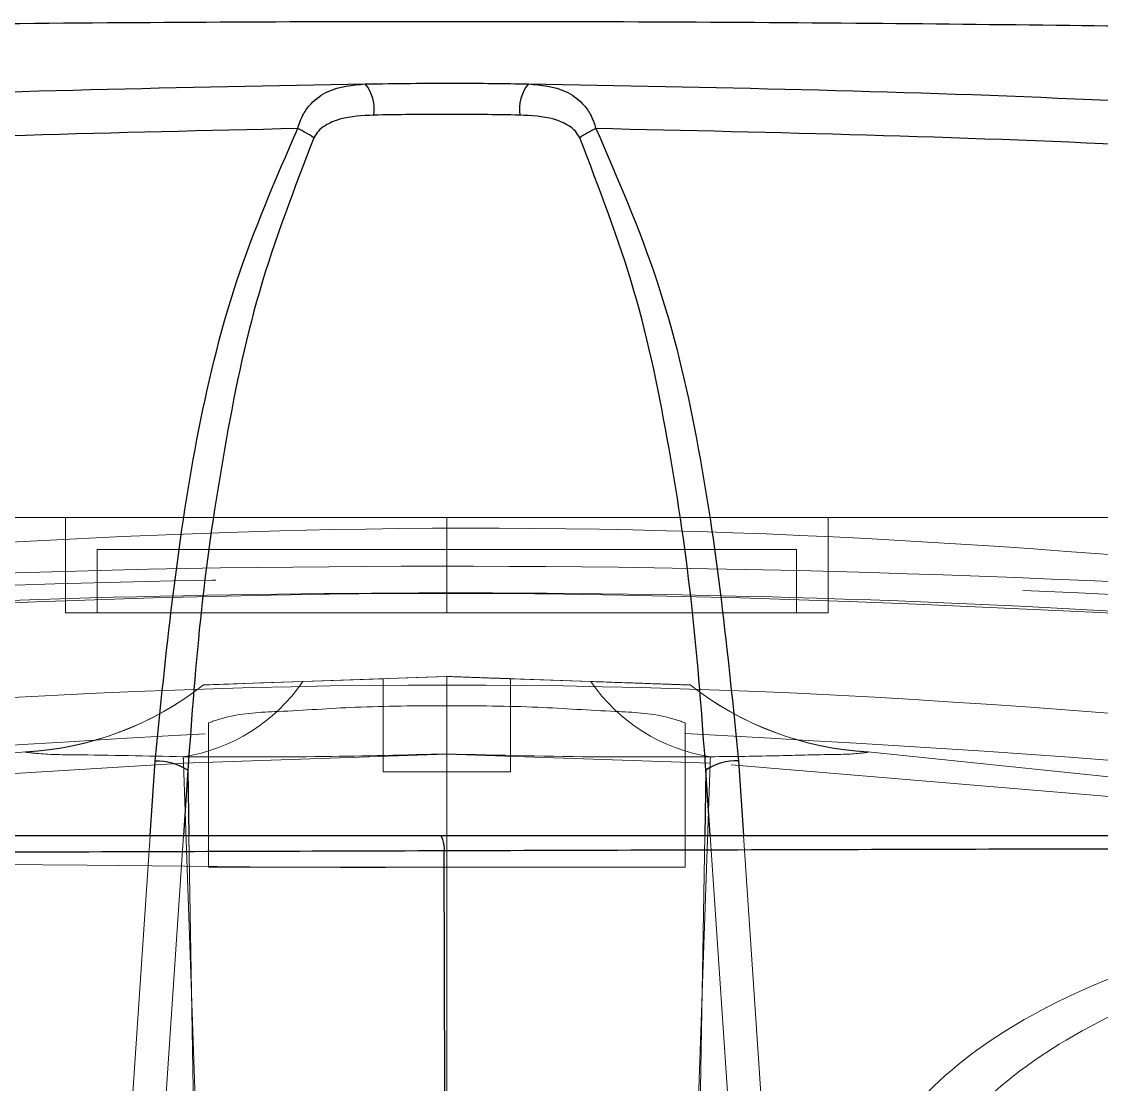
# Model space of a CAD drawing. Header units: millimetres. Extents: x 126 to 938, y 244 to 707.
# Drawn here: x 712.139 to 712.989, y 566.866 to 567.702 of the extents above; entities that cross this region are included whole.
import ezdxf

# ---------------------------------------------------------------- set-up
doc = ezdxf.new("R2010")
doc.units = ezdxf.units.MM
doc.linetypes.add('HIDDEN', pattern=[1.905, 1.27, -0.635])

msp = doc.modelspace()

# ---------------------------------------------------------------- linework, layer by layer
at = {"color": 7, "linetype": 'HIDDEN', "lineweight": 18}
for p, q in [((711.7237062121851, 567.3122524062817), (713.2237077619059, 567.3122524062817)), ((713.220888462208, 567.3122524062817), (711.726525511883, 567.3122524062817)), ((712.1737063790781, 567.3122524062817), (712.4737054969294, 567.3122524062817)), ((712.1737063790781, 567.3122524062817), (712.1737063790781, 567.2372518817608)), ((712.4737054969294, 567.2372518817608), (712.4737054969294, 567.3122524062817)), ((712.4737054969294, 567.2372518817608), (712.4737054969294, 567.3122524062817)), ((712.7737075950129, 567.3122524062817), (712.4737054969294, 567.3122524062817)), ((712.7737075950129, 567.2372518817608), (712.7737075950129, 567.3122524062817)), ((712.1987075473291, 567.2872542182628), (712.4737054969294, 567.2872542182628)), ((712.1987075473291, 567.2872542182628), (712.1987075473291, 567.2372518817608)), ((712.4737054969294, 567.2872542182628), (712.4737054969294, 567.2372518817608)), ((712.4737054969294, 567.2872542182628), (712.4737054969294, 567.2372518817608)), ((712.7487064267618, 567.2872542182628), (712.4737054969294, 567.2872542182628)), ((712.7487064267618, 567.2372518817608), (712.7487064267618, 567.2872542182628)), ((712.1737063790781, 567.2372518817608), (712.4737054969294, 567.2372518817608)), ((712.1987075473291, 567.2372518817608), (712.4737054969294, 567.2372518817608)), ((712.7737075950129, 567.2372518817608), (712.4737054969294, 567.2372518817608)), ((712.7487064267618, 567.2372518817608), (712.4737054969294, 567.2372518817608)), ((712.2823477651102, 567.1805738250438), (712.4237061406595, 567.1855090896312)), ((712.4237061406595, 567.1855090896312), (712.4237061406595, 567.1122549812022)), ((712.4237061406595, 567.1855090896312), (712.4237061406595, 567.1122549812022)), ((712.4737054969294, 567.1872555057231), (712.4737054969294, 567.1264110843364)), ((712.5237078334314, 567.1122549812022), (712.5237078334314, 567.1855090896312)), ((712.5237078334314, 567.1855090896312), (712.6650662089808, 567.1805738250438)), ((712.5237078334314, 567.1855090896312), (712.5237078334314, 567.1122549812022)), ((712.2862071658594, 567.1507655421917), (712.2862071658594, 567.0372544566814)), ((712.2862071658594, 567.1423970500651), (712.2862071658594, 567.1507655421917)), ((712.6612068082316, 567.1507655421917), (712.6612068082316, 567.0372544566814)), ((712.6612068082316, 567.1507655421917), (712.6612068082316, 567.1423970500651)), ((712.2862071658594, 567.1423970500651), (712.2862071658594, 567.0372544566814)), ((712.6612068082316, 567.0372544566814), (712.6612068082316, 567.1423970500651)), ((712.2665644551737, 567.1190201083842), (712.4737054969294, 567.1262561122601)), ((712.4737054969294, 567.1264110843364), (712.4737054969294, 567.1262561122601)), ((712.4737054969294, 567.1262561122601), (712.6808495189173, 567.1190201083842)), ((712.4737054969294, 567.1262561122601), (712.4737054969294, 566.4404569904034)), ((712.2665644551737, 567.1190201083842), (712.2904837991221, 566.4340554515544)), ((712.6808495189173, 567.1190201083842), (712.6569301749689, 566.4340554515544)), ((712.4237061406595, 567.1122549812022), (712.5237078334314, 567.1122549812022)), ((712.5237078334314, 567.1122549812022), (712.4237061406595, 567.1122549812022)), ((713.9657021428568, 567.0622526447003), (709.2056126262171, 567.0622526447003)), ((712.2708261872751, 567.0622526447003), (712.2801066304667, 566.5118156711284)), ((712.6765877868158, 567.0622526447003), (712.6673073436243, 566.5118156711284)), ((712.6612068082316, 567.0372544566814), (712.2862071658594, 567.0372544566814)), ((712.2862071658594, 567.0372544566814), (712.6612068082316, 567.0372544566814))]:
    msp.add_line(p, q, dxfattribs=at)
at = {"color": 7, "linetype": 'Continuous', "lineweight": 25}
for p, q in [((712.24028178706, 567.0622526447003), (712.2442067529184, 567.1206651965801)), ((712.2699649001581, 567.1134589950267), (712.2665376330835, 567.0622526447003)), ((712.2699649001581, 567.1134589950267), (712.2708261872751, 567.0622526447003)), ((712.6774520541651, 567.113637808961), (712.6765877868158, 567.0622526447003)), ((712.6808942224009, 567.0622526447003), (712.6774520541651, 567.113637808961)), ((712.7031953002436, 567.1208499709788), (712.707132187031, 567.0622526447003)), ((709.414479222439, 567.0622526447003), (712.4689520265085, 567.0622526447003)), ((712.4689520265085, 567.0622526447003), (715.2036548520548, 567.0622526447003))]:
    msp.add_line(p, q, dxfattribs=at)
at = {"color": 7, "linetype": 'HIDDEN', "lineweight": 18, "flags": 128}
for points in [[(712.3604119683725, 567.1832977573101), (712.3274178172571, 567.182147387666), (712.3025567199213, 567.1812771598521), (712.2873575355036, 567.1807466785137), (712.2823477651102, 567.1805738250438)], [(712.4737054969294, 567.1872555057231), (712.4125868941767, 567.1851216594401), (712.3604119683725, 567.1832977573101)], [(712.4237061406595, 567.1855090896312), (712.4281526471598, 567.1856640617077), (712.4420315886957, 567.1861468593303), (712.4575258161051, 567.1866892615977), (712.4737054969294, 567.1872555057231)], [(712.5870020057184, 567.1832977573101), (712.5348270799143, 567.1851216594401), (712.4737054969294, 567.1872555057231)], [(712.6810253526194, 567.1241222659771), (712.6810074712259, 567.1235441009228), (712.6809866096003, 567.122948054475), (712.6809657479746, 567.1223400870982), (712.6809419061167, 567.1217082778637), (712.680921044491, 567.1210645477), (712.6808972026331, 567.120402936143), (712.6808733607752, 567.1197174827281), (712.6808495189173, 567.1190201083842)], [(712.2037888432963, 566.5190278331462), (712.226414766453, 566.8559490482037), (712.24028178706, 567.0622526447003)], [(712.2665376330835, 567.0622526447003), (712.2474134828074, 566.7765437404338), (712.2297049428446, 566.5118156711284)], [(712.7177596951944, 566.5118156711284), (712.6951903964502, 566.848838214082), (712.6808942224009, 567.0622526447003)], [(712.707132187031, 567.0622526447003), (712.7258480454905, 566.7838333884898), (712.7436370517237, 566.5190337936108)]]:
    msp.add_lwpolyline(points, dxfattribs=at)
at = {"color": 7, "linetype": 'Continuous', "lineweight": 25}
for centre, radius, start, end in [((712.3851176355721, 567.6334172253787), 0.0314693942051994, 351.4547043907733, 39.13794756066731), ((712.5623047669509, 567.6334146268407), 0.03148913203854298, 140.885178624882, 188.5351181360723), ((712.3177336837825, 567.5346672795954), 0.0920088000617381, 56.01012540568777, 65.14744974232786), ((712.630005359833, 567.5341340073488), 0.09264101628936754, 114.9031756159132, 123.9798294764668), ((712.246319420175, 567.0785782040765), 0.04213998458638758, 55.86688903620867, 92.87370021332006), ((712.7010921646275, 567.0788066195723), 0.04209592114338802, 87.13627883327344, 124.1649434939324)]:
    msp.add_arc(centre, radius, start, end, dxfattribs=at)
at = {"color": 7, "linetype": 'HIDDEN', "lineweight": 18}
for centre, radius, start, end in [((712.2453507829728, 567.2618342606785), 0.1393092198920463, 278.6845354940215, 325.6840025412054), ((712.7020621454262, 567.2618315397436), 0.1393068222769448, 214.3153156125317, 261.314508990385), ((712.128188544174, 567.377265520945), 0.249905359358613, 273.1852021134919, 308.0879535167488), ((712.1285493512669, 567.3775385892168), 0.2498981200938735, 273.184564431163, 307.9842227232003), ((712.1285493512668, 567.3775385892168), 0.2498981200939434, 273.184564431189, 307.9842227232209), ((712.8188646228241, 567.3775385892168), 0.2498981200938735, 232.0157772768013, 266.8154355688386), ((712.819225429917, 567.377265520945), 0.249905359358613, 231.9120464832529, 266.8147978865097), ((712.8188646228241, 567.3775385892168), 0.2498981200938735, 232.0157772768013, 266.8154355688386), ((712.4737011133367, 561.1872652404386), 5.949990096160525, 93.19162745834082, 145.369072197975), ((712.4737053979136, 561.1872561613308), 5.949999399733441, 93.19166378527778, 142.2359546062584), ((709.2244599300238, 567.0149585078075), 3.043883828047944, 1.959159049332726, 2.055257200260984), ((712.4736983350452, 561.1872472281483), 5.950008889255064, 2.000061522155501, 86.80824253981703), ((712.473701108752, 561.1872499447564), 5.950006022427449, 2.000036310601141, 86.80826775137147), ((712.4736889788027, 561.1872870056353), 5.935348192864192, 91.9998440903496, 140.1363664416342), ((712.4737119925136, 561.1872558024244), 5.935379830836895, 1.999959021739554, 88.0000409782593)]:
    msp.add_arc(centre, radius, start, end, dxfattribs=at)
at = {"color": 7, "linetype": 'Continuous', "lineweight": 25}
for points, knots in [([(715.9472704793436, 566.9747887889567), (715.8588795059284, 567.0268509974403), (715.6708990000145, 567.1375713562236), (715.3822179166633, 567.2820472695264), (715.0989083162517, 567.4080163804689), (714.8408584296297, 567.4984379399642), (714.6109509649926, 567.5635709925393), (714.3762381805185, 567.6160724232227), (714.1414525385702, 567.6543882312185), (713.9135801045602, 567.6776662735082), (713.7299796016772, 567.6877757455204), (713.5791739729076, 567.6897454578453), (713.4399423633569, 567.6917905717961), (713.287042918762, 567.6943322436409), (713.126053245603, 567.6969502389225), (712.9588151150624, 567.6992960648685), (712.7905869853462, 567.7010905175391), (712.6080133635962, 567.7022020740407), (712.4231152552511, 567.7023550001032), (712.2381622893922, 567.7015756405184), (712.0651481788186, 567.7000755979167), (711.9007322123509, 567.6980634918211), (711.76193414748, 567.695994753081), (711.6575219777206, 567.6942890284922), (711.5860097573906, 567.6930984698092), (711.5200831266523, 567.6920486658086), (711.43070309715, 567.6905865244839), (711.2946071607263, 567.6891814692667), (711.1095488602718, 567.6830706150598), (710.8738585682239, 567.6624519787795), (710.5927392854986, 567.6209599089093), (710.2904837978414, 567.5529770450813), (709.9659949288681, 567.4530327817155), (709.6233365183123, 567.3110958769531), (709.2810310160725, 567.1416294240304), (709.0600950856269, 567.0087208616754), (708.9613021279795, 566.949289921922)], [0, 0, 0, 0, 0.04231736362872776, 0.08999606087041477, 0.1331123179961992, 0.1701618733610372, 0.2027108646094698, 0.2316588051868603, 0.2693587445506256, 0.3007927539516848, 0.3261309828795012, 0.345201322074111, 0.3630177887453735, 0.3835874888518798, 0.4082983958859761, 0.429453567013572, 0.4525992741077616, 0.4777157631982925, 0.5047874228981502, 0.5288908060094043, 0.5540307089799764, 0.5761782585917332, 0.5967364230268419, 0.6113073064644587, 0.6192661285243114, 0.6262475785535921, 0.6385131599523989, 0.6561504368125015, 0.6824067311702778, 0.7148913534796509, 0.7537160976182404, 0.7995730400635309, 0.8425872370741762, 0.8936451826707259, 0.9524427423695612, 1, 1, 1, 1]), ([(709.5387698079569, 567.1847461501781), (709.6220390893577, 567.2152850719066), (709.8003188584806, 567.2806689904825), (710.0893167879373, 567.3673419760052), (710.4140922962816, 567.4499364912812), (710.7708786563785, 567.5219725735363), (711.1546188030113, 567.5783262606177), (711.5598648714055, 567.6154882857835), (711.9799209306958, 567.6454147119414), (712.2654200992241, 567.6506419339128), (712.4095261956675, 567.6532803813641)], [0, 0, 0, 0, 0.09098121923193654, 0.1947910500283159, 0.3093768137564722, 0.4347089239274476, 0.5680612024098904, 0.7070854209791925, 0.8521509649516714, 1, 1, 1, 1]), ([(712.3564035560114, 567.618155364198), (712.3577025337926, 567.6220573632392), (712.3600660605347, 567.6291571606457), (712.3678993942859, 567.6396892797077), (712.383676711984, 567.6510115791763), (712.3994215690991, 567.6523935010246), (712.4095261956675, 567.6532803813641)], [0, 0, 0, 0, 0.1784471612968015, 0.3246896474346368, 0.5666039468957302, 1, 1, 1, 1]), ([(712.4095261956675, 567.6532803813641), (712.4334387368832, 567.6536179311637), (712.4762216612896, 567.6542218555826), (712.5190031342604, 567.6535685407501), (712.5378728772623, 567.6532803813641)], [0, 0, 0, 0, 0.5589272249985827, 1, 1, 1, 1]), ([(712.5378728772623, 567.6532803813641), (712.6812571453918, 567.6506656048541), (712.9646527416037, 567.6454975612628), (713.3839729880452, 567.6157715917827), (713.7895923799857, 567.5787146533997), (714.1746918195321, 567.522290593151), (714.5327599011798, 567.4500381998478), (714.8580867112654, 567.3672507968857), (715.1479928588319, 567.2802201511482), (715.325944811222, 567.2148992282396), (715.4092104102594, 567.1843348781291)], [0, 0, 0, 0, 0.1470747175839255, 0.2906896817979619, 0.4310749164203535, 0.5647916671621273, 0.6896955589664244, 0.8055916756709212, 0.9090342906289686, 1, 1, 1, 1]), ([(712.5378728772623, 567.6532803813641), (712.5479788308678, 567.6523941363581), (712.5637243813629, 567.6510133250031), (712.5795001458772, 567.6396884524123), (712.5873316260195, 567.6291586027615), (712.5896962181102, 567.6220612088894), (712.5909955169184, 567.6181613246623)], [0, 0, 0, 0, 0.4334703494505553, 0.6753671688813628, 0.8216203749681678, 1, 1, 1, 1]), ([(712.4162376786692, 567.6287411491099), (712.4072375629199, 567.6283257627821), (712.3939531980154, 567.6277126436058), (712.3794706749363, 567.6218815780842), (712.3725199554325, 567.6165567042219), (712.3702694447896, 567.6127925657319), (712.3691708709223, 567.610955123109)], [0, 0, 0, 0, 0.5093836078362508, 0.7518611883841462, 0.8788724617756585, 1, 1, 1, 1]), ([(712.5311643744928, 567.6287411491099), (712.512009428454, 567.6290540789043), (712.4737005296694, 567.6296799222657), (712.4353916312383, 567.6290540680861), (712.4162376786692, 567.6287411491099)], [0, 0, 0, 0, 0.5000129642584248, 1, 1, 1, 1]), ([(712.5782282020075, 567.610955123109), (712.5771811890957, 567.6127265168071), (712.5749742881471, 567.6164602725115), (712.568078066048, 567.6218052643404), (712.5535315414369, 567.6276989148735), (712.5402005615573, 567.6283200933925), (712.5311643744928, 567.6287411491099)], [0, 0, 0, 0, 0.1164769039863748, 0.2455108117179466, 0.488581821806765, 1, 1, 1, 1]), ([(712.3564035560114, 567.618155364198), (712.213596204629, 567.6149138597755), (711.9309676750734, 567.6084986324107), (711.5154543792353, 567.5782497728208), (711.1152780882925, 567.5414249269721), (710.7370613566719, 567.4856846261316), (710.3857606987375, 567.4156132700401), (710.0660790533881, 567.3355787822227), (709.781422494675, 567.2518750458878), (709.6056943220057, 567.1886673091652), (709.5236034060938, 567.1591399947827)], [0, 0, 0, 0, 0.1485712525698138, 0.294035805871087, 0.4332787119465101, 0.5665346131525832, 0.6915156253309067, 0.8057648087277913, 0.9092635830005344, 1, 1, 1, 1]), ([(712.2442067529184, 567.1206651965801), (712.2527410500071, 567.2053037796334), (712.2655563589072, 567.3323991426624), (712.3049016023823, 567.4994643911166), (712.3391550675593, 567.578404641472), (712.3564035560114, 567.618155364198)], [0, 0, 0, 0, 0.4974055051524236, 0.7469162522507015, 1, 1, 1, 1]), ([(712.5909955169184, 567.6181613246623), (712.6081368021958, 567.578708244566), (712.6422939989191, 567.5000906498889), (712.6817639305378, 567.3331128350617), (712.6946220802406, 567.2057617735011), (712.7031953002436, 567.1208499709788)], [0, 0, 0, 0, 0.2513297786028532, 0.5008212949738258, 1, 1, 1, 1]), ([(715.4237748052103, 567.1615837852185), (715.3418149510479, 567.190884383257), (715.1665948571643, 567.2535254603017), (714.8812742336069, 567.3369173175957), (714.5610971855896, 567.4166723200342), (714.2086736375244, 567.4866068724185), (713.8290602609244, 567.5421309269466), (713.4283608685648, 567.5786931186082), (713.0134294332141, 567.608627125626), (712.7328986008043, 567.6149586172247), (712.5909955169184, 567.6181613246623)], [0, 0, 0, 0, 0.09054682876782154, 0.1935779900985844, 0.3091218690316054, 0.4337747086725226, 0.5672581879498823, 0.7080876154858291, 0.8523396974540457, 0.9999999999999999, 0.9999999999999999, 0.9999999999999999, 0.9999999999999999]), ([(712.3691708709223, 567.610955123109), (712.3537102275272, 567.570913537701), (712.3229561138626, 567.4912633292661), (712.2976609265953, 567.3658752170555), (712.2791089050816, 567.2401924567138), (712.2730148582189, 567.1557305977075), (712.2699649001581, 567.1134589950267)], [0, 0, 0, 0, 0.2522256903454045, 0.5017241101727055, 0.7506221069718229, 1, 1, 1, 1]), ([(712.6774520541651, 567.113637808961), (712.6743961073992, 567.1559573686517), (712.6682808136735, 567.2406435748192), (712.6496518145894, 567.3665275501126), (712.6242921856287, 567.4917953849779), (712.5936085354366, 567.5711688007001), (712.5782282020075, 567.610955123109)], [0, 0, 0, 0, 0.2497451746789627, 0.4997682279036198, 0.7492563173368805, 1, 1, 1, 1]), ([(712.4689520265085, 567.0622526447003), (712.4694617846035, 567.0612177802615), (712.4713221953182, 567.0574409439354), (712.4714701769143, 567.0531769923482), (712.4715776111109, 567.0500813762371)], [0, 0, 0, 0, 0.2740029881050063, 1, 1, 1, 1]), ([(715.2352274323923, 567.0526324550334), (715.2258020554781, 567.0527609146134), (715.19411415205, 567.0531927928076), (715.12804777817, 567.0531583375848), (715.0254373187771, 567.0534341026728), (714.8875266292117, 567.0535104717374), (714.7162716924212, 567.0535938059224), (714.5138661680228, 567.0535801408929), (714.282612073042, 567.05347302351), (714.0255670134184, 567.0532804192968), (713.7459973559611, 567.0529664352415), (713.4470949319152, 567.0525052252356), (713.1323157857627, 567.0518940607459), (712.8051110538852, 567.0510972629828), (712.5836511987341, 567.0504227335273), (712.4715776111109, 567.0500813762371)], [0, 0, 0, 0, 0.01023229909790423, 0.03440075750896051, 0.07171442606968068, 0.1216190598510386, 0.1841049699049873, 0.2576150079243001, 0.3413339427098637, 0.43513561644183, 0.5366422509786885, 0.6448121707426349, 0.759600112920225, 0.8783414818417046, 1, 1, 1, 1]), ([(712.4715746308786, 567.0500873367015), (712.3611550057428, 567.0497418178952), (712.1408132918887, 567.0490523371452), (711.8118304308969, 567.0478423596719), (711.4884812052094, 567.0465288037386), (711.1743001853682, 567.0451390611063), (710.8727494562789, 567.0437101425395), (710.5872601488655, 567.04231398746), (710.3213509967386, 567.0409859547369), (710.0783816544923, 567.039781413641), (709.8610900051359, 567.0387280032731), (709.6721472659259, 567.0378675333092), (709.5140290729477, 567.0372011047415), (709.4189575346591, 567.0368666403244), (709.3767107392771, 567.0367180148784)], [0, 0, 0, 0, 0.1070345439091902, 0.2135868041350974, 0.3188979775409533, 0.4204720593638074, 0.5181376143614884, 0.6112060639244448, 0.6972112168798078, 0.7758968742262511, 0.8467285574299335, 0.9078429056917008, 0.959048291672591, 1, 1, 1, 1]), ([(712.4721557761652, 566.8493090907756), (712.4720595128601, 566.8917317393318), (712.4719076518472, 566.9586559570425), (712.4716660600726, 567.025579905616), (712.4715776111109, 567.0500813762371)], [0, 0, 0, 0, 0.633890839628872, 1, 1, 1, 1])]:
    msp.add_open_spline(points, degree=3, knots=knots, dxfattribs=at)
at = {"color": 7, "linetype": 'HIDDEN', "lineweight": 18}
for points, knots in [([(713.2237077619059, 567.2638355533306), (713.0838196408953, 567.2760991921018), (712.8044252383078, 567.3005929947439), (712.3030580210392, 567.3094109517101), (711.943544778382, 567.2811294153337), (711.7237062121851, 567.2638355533306)], [0, 0, 0, 0, 0.2803549357982723, 0.5599446131231509, 1, 1, 1, 1]), ([(715.2062089110834, 566.793745640916), (715.1160044989131, 566.8311866679727), (714.9324984912288, 566.9073542659147), (714.6482380096242, 567.0043307397299), (714.3083048521959, 567.1010963350266), (713.912561423026, 567.1847444665068), (713.4605798115472, 567.233718420463), (713.0066238500872, 567.264337471651), (712.5515948894076, 567.2767156462318), (712.09653938165, 567.2708808066453), (711.6420437302444, 567.2454315132829), (711.1878791350639, 567.2063303171827), (710.7395409935119, 567.1268433187475), (710.3018097841175, 567.0087344007529), (709.9490444603599, 566.8825446644809), (709.6769945907569, 566.7668182027405), (709.4792713459891, 566.6752565628976), (709.2913198449265, 566.583501029502), (709.1394293321232, 566.5060161556313), (709.0252674977314, 566.4468560921257), (708.9442828565053, 566.4048564847081), (708.8717650812978, 566.367278257065), (708.7874665754636, 566.3256624069461), (708.7070694650228, 566.2831255459174), (708.642501345562, 566.2676844015228), (708.6198062564356, 566.2622569839184)], [0, 0, 0, 0, 0.04286800910348014, 0.0872078983575944, 0.1317575571259973, 0.1979900406393501, 0.264474472224155, 0.3311575165065956, 0.3977141034193027, 0.464252403061731, 0.5308814069165763, 0.5975350640305698, 0.6642469636264188, 0.7304674446765838, 0.7963580123948869, 0.8285374963844404, 0.8602342608819765, 0.8920051099236712, 0.9203521539133135, 0.9350898317930043, 0.9484513594212207, 0.9604071260139918, 0.9709302055009108, 0.9897822395548614, 0.9999999999999999, 0.9999999999999999, 0.9999999999999999, 0.9999999999999999]), ([(711.0271126891596, 567.1599446574871), (711.1900388029751, 567.1824409909185), (711.5164585425605, 567.2275120180752), (712.0105810784645, 567.2578020720416), (712.5060370214484, 567.268760561975), (713.0094178076333, 567.2550483045204), (713.5180728878378, 567.2175793071509), (714.0318155471336, 567.1518557153587), (714.3634900240713, 567.0595802355316), (714.5291776324732, 567.013484124345)], [0, 0, 0, 0, 0.1397463526730235, 0.279979476458924, 0.4204453677919568, 0.5608909643338014, 0.7077472423262529, 0.8540054667006526, 0.9999999999999999, 0.9999999999999999, 0.9999999999999999, 0.9999999999999999]), ([(711.7344857121927, 567.2256647388164), (711.8034649721172, 567.2303409507292), (711.9561022446252, 567.240688470155), (712.2074986436487, 567.2506190491322), (712.5032771588037, 567.254513012859), (712.8435977090584, 567.2488945463557), (713.0848403197134, 567.2337210943554), (713.2129282618982, 567.2256647388164)], [0, 0, 0, 0, 0.1401653862704037, 0.3101578979500434, 0.5099969756744872, 0.7398325325707567, 0.9999999999999999, 0.9999999999999999, 0.9999999999999999, 0.9999999999999999]), ([(713.2125706340296, 567.2254561225596), (712.9662822546627, 567.2390012962721), (712.4737064880062, 567.2660915891354), (711.9811307253507, 567.2390012598978), (711.7348433400614, 567.2254561225596)], [0, 0, 0, 0, 0.500001007029945, 1, 1, 1, 1]), ([(711.739257064007, 567.1410619060222), (711.9023318237898, 567.1547981327209), (712.2280888485669, 567.1822375252239), (712.7193231340101, 567.1822374283747), (713.0450811572119, 567.1547981281005), (713.208156910084, 567.1410619060222)], [0, 0, 0, 0, 0.3336003006005309, 0.6663976787890667, 1, 1, 1, 1]), ([(712.4737054969294, 567.1872555057231), (712.4805759406341, 567.187015530254), (712.4934724181379, 567.1865650734318), (712.5092426030769, 567.1860086777585), (712.519039903338, 567.1856750663467), (712.5228107872695, 567.1855409857335), (712.5237078334314, 567.1855090896312)], [0, 0, 0, 0, 0.4122073832293481, 0.7737525366663767, 0.9461785559213853, 1, 1, 1, 1]), ([(712.6650662089808, 567.1805738250438), (712.663396282628, 567.1806313595939), (712.6566598826937, 567.1808634511102), (712.6416366065251, 567.1813901304446), (712.617285218315, 567.182243038053), (712.5980000704656, 567.1829147110714), (712.5870020057184, 567.1832977573101)], [0, 0, 0, 0, 0.06417413359349894, 0.258875266325057, 0.5773463667332772, 1, 1, 1, 1]), ([(712.2862071658594, 567.1507655421917), (712.2909340899777, 567.1523950419299), (712.3085639226249, 567.1584725263499), (712.3479145190341, 567.1597113329728), (712.4053649583079, 567.1638756580679), (712.4735892301273, 567.1644387169735), (712.5418533587906, 567.1638819407616), (712.5993854722423, 567.1597141980961), (712.6388104083635, 567.1584840646943), (712.656471976677, 567.152397318018), (712.6612068082316, 567.1507655421917)], [0, 0, 0, 0, 0.03966769502910383, 0.1479471231938643, 0.3093324411196611, 0.4996404364327497, 0.690090408553986, 0.8517914076562684, 0.960267247663289, 1, 1, 1, 1]), ([(706.5084607268793, 561.4813624660197), (706.52223893434, 561.6625074503639), (706.5497991084887, 562.0248468424035), (706.6536780555582, 562.560825097174), (706.802711661459, 563.0857144157121), (707.0001873797604, 563.5949564090407), (707.2416938875614, 564.0816060800508), (707.525089496535, 564.5418978927335), (707.8471136957813, 564.9727020778321), (708.2069168014812, 565.3734187221689), (708.6046964908282, 565.743028528535), (709.0381477012091, 566.0776124731077), (709.506913900863, 566.3750293260854), (710.0122391944623, 566.6328369740037), (710.5536111331273, 566.845536019267), (711.1213544496184, 567.0039114249076), (711.7015207988392, 567.1083517402984), (712.0913121657212, 567.1310486400013), (712.2862071658594, 567.1423970500651)], [0, 0, 0, 0, 0.06126555590796333, 0.122547827426934, 0.1838553141478625, 0.2452017699494115, 0.3065949292228241, 0.3669477900427056, 0.4273687050255796, 0.4878640780182158, 0.5484461090970052, 0.6103636046591512, 0.6723904144398831, 0.7355287006392404, 0.8015288120353223, 0.8683298751806446, 0.934165168407549, 1, 1, 1, 1]), ([(712.6612068082316, 567.1423970500651), (712.8404200553426, 567.1323605601161), (713.1986781803879, 567.1122970094069), (713.732506562015, 567.0227745641422), (714.2580916304114, 566.8876986337118), (714.7649105192403, 566.7048001316862), (715.2390776480455, 566.4834744448252), (715.6788381725428, 566.2294594075157), (716.0881205000826, 565.9453006956211), (716.4717005123674, 565.628673361292), (716.8495432717177, 565.2597283344744), (717.2124458274744, 564.8343438207048), (717.5492727305418, 564.3501158220519), (717.8365105641828, 563.8355404235186), (718.0703979697041, 563.2955552067561), (718.2541273323689, 562.7362045865334), (718.3289404723134, 562.3516898123321), (718.3663369084818, 562.1594845096294)], [0, 0, 0, 0, 0.0655672754651895, 0.1310729510856261, 0.1974602184647737, 0.2636895202826277, 0.3277131201390289, 0.3884786754545258, 0.4490988163892885, 0.5096259679773383, 0.5700662721743041, 0.641911478792776, 0.713661743093596, 0.7853303573156628, 0.8569346825122677, 0.9284867201498247, 1, 1, 1, 1]), ([(712.1424318219645, 567.1280263702099), (712.1423951778334, 567.1279964261666), (712.1422779054567, 567.127900596111), (712.14215718974, 567.1278091205482), (712.1420741940958, 567.1277462283795)], [0, 0, 0, 0, 0.3124702686178209, 1, 1, 1, 1]), ([(712.1420741940958, 567.1277462283795), (712.1450096466691, 567.1273837046308), (712.1576568379563, 567.1258217965159), (712.1992011117643, 567.1255867284536), (712.2376802751335, 567.1247479744826), (712.2663856412394, 567.1241222659771)], [0, 0, 0, 0, 0.07130025914330665, 0.3071921598718996, 1, 1, 1, 1]), ([(712.2663856412394, 567.1241222659771), (712.3032136786034, 567.1239871619982), (712.3723321884933, 567.1237336001369), (712.4414263836503, 567.1255585244554), (712.4737054969294, 567.1264110843365)], [0, 0, 0, 0, 0.5328245273605601, 1, 1, 1, 1]), ([(712.4737054969294, 567.1264110843364), (712.5144330918296, 567.1253789297953), (712.5835305924844, 567.1236278001434), (712.6526474849969, 567.123978341463), (712.6810253526194, 567.1241222659771)], [0, 0, 0, 0, 0.5894221138876075, 1, 1, 1, 1]), ([(712.6810253526194, 567.1241222659771), (712.6991543284068, 567.1243193243126), (712.7305384202066, 567.1246604631043), (712.7696358866087, 567.1259511713286), (712.7930406481844, 567.1260352119509), (712.8030401246335, 567.1274263075782), (712.8053397799952, 567.1277462283795)], [0, 0, 0, 0, 0.4370873973973123, 0.7566666294511173, 0.944038781117618, 1, 1, 1, 1]), ([(712.8053397799952, 567.1277462283795), (712.8052434361052, 567.1278217492453), (712.8051242577264, 567.1279151693298), (712.805005001526, 567.1280084900326), (712.8049821521265, 567.1280263702099)], [0, 0, 0, 0, 0.8084007426983846, 1, 1, 1, 1]), ([(709.2504979039652, 567.0593498984997), (709.9317711769421, 567.0553873063061), (711.2960537889192, 567.0474520241771), (712.6602989771636, 567.0346032640048), (713.3432895804865, 567.0281707088176)], [0, 0, 0, 0, 0.4993637439897037, 1, 1, 1, 1]), ([(713.3432895804865, 567.0281707088176), (713.2870228658365, 567.0200073166218), (713.1834490619085, 567.0049804292706), (713.0432819514522, 566.9703610756753), (712.9309803476209, 566.9241817186488), (712.8366496469093, 566.8553695730092), (712.7709382383931, 566.74568082177), (712.7443347586326, 566.5930283635768), (712.7463950920693, 566.4819409896307), (712.7475560571177, 566.419345025224)], [0, 0, 0, 0, 0.1719025529038169, 0.3164322178742606, 0.4355737191138121, 0.5372500175768605, 0.6641368538977784, 0.8107464710683073, 1, 1, 1, 1]), ([(712.7882392074091, 566.3977383414929), (712.7863256235233, 566.4609865764938), (712.7829361062558, 566.5730177167335), (712.8073109186636, 566.7269896776306), (712.8710749641796, 566.8378517172176), (712.9635148595956, 566.9080174427281), (713.0738479375245, 566.9555573135468), (713.2119854223628, 566.9917145140947), (713.3143108104686, 567.0072840579744), (713.3699835206492, 567.0157550613109)], [0, 0, 0, 0, 0.1918048677042566, 0.339742571980204, 0.4669217273506604, 0.5681581672216014, 0.6862498839115395, 0.829296330016945, 1, 1, 1, 1])]:
    msp.add_open_spline(points, degree=3, knots=knots, dxfattribs=at)

doc.saveas('drawing.dxf')
